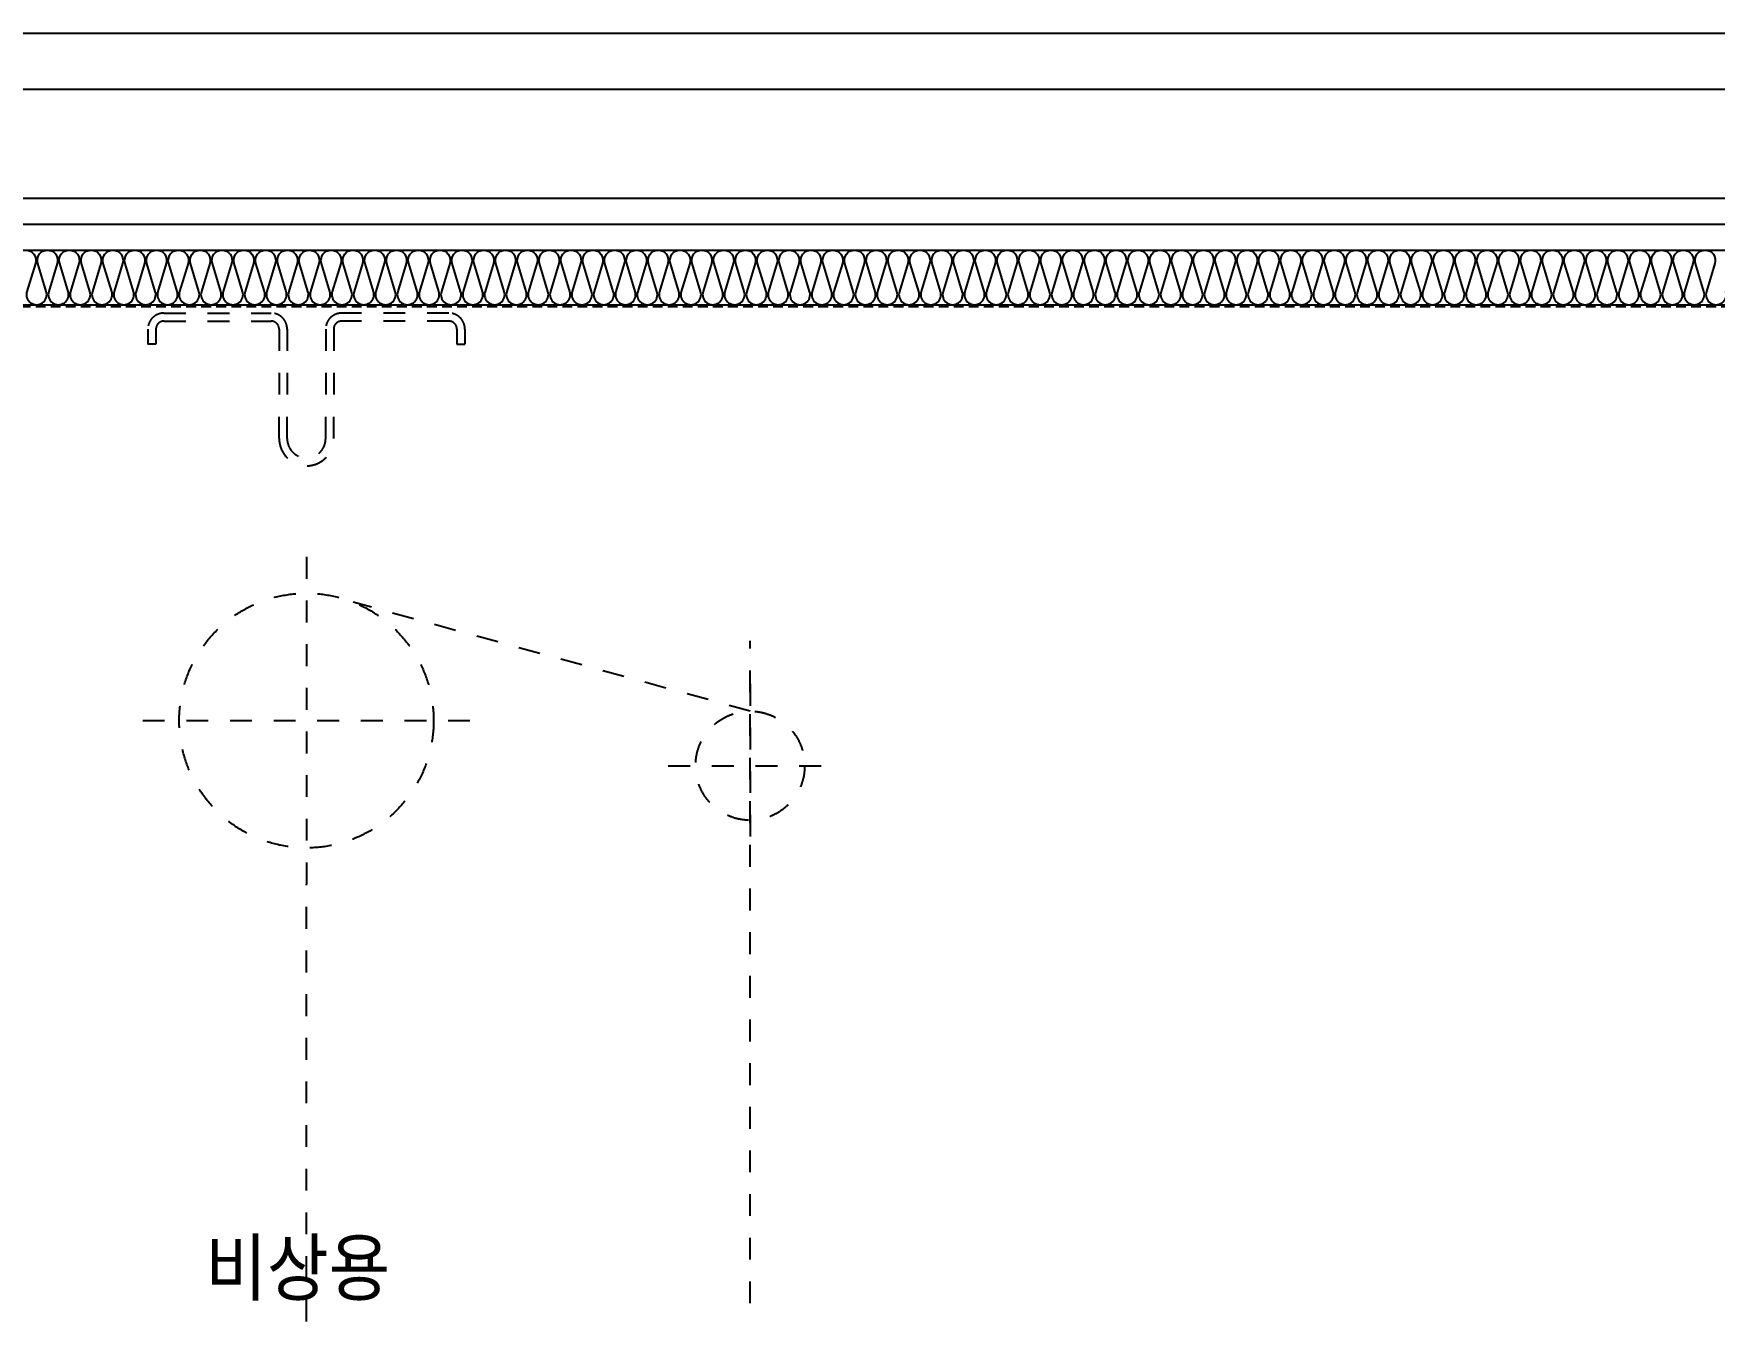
# Model space of a CAD drawing. Header units: millimetres. Extents: x -75040 to 92617, y -36837 to 48530.
# Drawn here: x 15450 to 20073, y 42732 to 46253 of the extents above; entities that cross this region are included whole.
import ezdxf
from ezdxf.enums import TextEntityAlignment as Align

# ---------------------------------------------------------------- set-up
doc = ezdxf.new("R2010")
doc.units = ezdxf.units.MM
doc.header["$LTSCALE"] = 60
doc.linetypes.add('HID', pattern=[2.3, 1.5, -0.8])
doc.linetypes.add('HIDDEN', pattern=[2, 1, -1])
for name, color, linetype in [('A-CORE-ELEV', 5, 'Continuous'), ('A-FIN', 6, 'Continuous'), ('A-FIN-8', 8, 'Continuous'), ('A-HAT-WIREMESH', 9, 'g_mesh'), ('A-WP', 1, 'HID'), ('INSUL', 8, 'Continuous'), ('ISL', 251, 'Continuous')]:
    doc.layers.add(name, color=color, linetype=linetype)
doc.layers.add('NOPLOT-TEXT', color=11, linetype='Continuous', plot=False)
doc.styles.add('Gdim', font='')
doc.styles.add('Gtx', font='')
doc.styles.get('Gdim').set_extended_font_data('Dotum')
doc.styles.get('Gtx').set_extended_font_data('Dotum')
doc.linetypes.add('g_mesh', pattern='A,10,-0.8,["X",Gdim,S=0.6,R=0,X=-0.15,Y=-0.3],-0.8', length=11.6)

msp = doc.modelspace()

# ---------------------------------------------------------------- linework, layer by layer
at = {"layer": 'A-CORE-ELEV', "color": 5, "linetype": 'HIDDEN'}
for p, q in [((15808.2, 45485, 0), (16103.2, 45485, 0)), ((15808.2, 45463, 0), (16103.2, 45463, 0)), ((16592.2, 45485, 0), (16297.2, 45485, 0)), ((16592.2, 45463, 0), (16297.2, 45463, 0)), ((15764.2, 45441, 0), (15764.2, 45400, 0)), ((15786.2, 45441, 0), (15786.2, 45400, 0)), ((16125.2, 45441, 0), (16125.2, 45215, 0)), ((16147.2, 45441, 0), (16147.2, 45215, 0)), ((16253.2, 45441, 0), (16253.2, 45215, 0)), ((16275.2, 45441, 0), (16275.2, 45215, 0)), ((16614.2, 45441, 0), (16614.2, 45400, 0)), ((16636.2, 45441, 0), (16636.2, 45400, 0)), ((15786.2, 45400, 0), (15764.2, 45400, 0)), ((16614.2, 45400, 0), (16636.2, 45400, 0)), ((16125.2, 45140, 0), (16125.2, 45215, 0)), ((16147.2, 45140, 0), (16147.2, 45215, 0)), ((16253.2, 45140, 0), (16253.2, 45215, 0)), ((16275.2, 45140, 0), (16275.2, 45215, 0))]:
    msp.add_line(p, q, dxfattribs=at)
at = {"layer": 'A-CORE-ELEV', "color": 4, "linetype": 'HIDDEN'}
for p, q in [((16200.2, 44814.6, 0), (16200.2, 43914.6, 0)), ((17420.8, 44390.6, 0), (16329, 44690)), ((17420.8, 13602.7), (17420.8, 44583.7, 0)), ((17420.8, 44465.6, 0), (17420.8, 44015.6, 0)), ((15750.2, 44364.6, 0), (16650.2, 44364.6, 0)), ((17195.8, 44240.6, 0), (17645.8, 44240.6, 0)), ((16200.2, 17392.4, 0), (16200.2, 43914.6, 0))]:
    msp.add_line(p, q, dxfattribs=at)
for centre, radius in [((16200.2, 44364.6, 0), 350), ((17420.8, 44240.6, 0), 150)]:
    msp.add_circle(centre, radius, dxfattribs=at)
at = {"layer": 'A-CORE-ELEV', "color": 5, "linetype": 'HIDDEN'}
for centre, radius, start, end in [((15808.2, 45441, 0), 44, 90, 180), ((15808.2, 45441, 0), 22, 90, 180), ((16103.2, 45441, 0), 44, 0, 90), ((16103.2, 45441, 0), 22, 0, 90), ((16297.2, 45441, 0), 44, 90, 180), ((16297.2, 45441, 0), 22, 90, 180), ((16592.2, 45441, 0), 44, 0, 90), ((16592.2, 45441, 0), 22, 0, 90), ((16200.2, 45140, 0), 75, 180, 0), ((16200.2, 45140, 0), 53, 180, 0)]:
    msp.add_arc(centre, radius, start, end, dxfattribs=at)
at = {"layer": 'A-FIN'}
msp.add_line((24392, 45800), (4118, 45800), dxfattribs=at)
at = {"layer": 'A-FIN-8'}
for p, q in [((3608, 45658), (24492, 45658)), ((3618.2, 45508), (24481.8, 45508))]:
    msp.add_line(p, q, dxfattribs=at)
at = {"layer": 'A-HAT-WIREMESH', "ltscale": 0.6}
msp.add_line((24392, 45729), (3950, 45729), dxfattribs=at)
at = {"layer": 'A-WP', "ltscale": 0.3}
msp.add_line((3615.1, 45503), (24484.9, 45503), dxfattribs=at)
at = {"layer": 'INSUL'}
for p, q in [((24250, 46253.3), (3578, 46253.3)), ((24392, 46100), (3600, 46100))]:
    msp.add_line(p, q, dxfattribs=at)
at = {"layer": 'ISL'}
msp.add_lwpolyline([(15428, 45658, -0.509267), (15454.5, 45621.6), (15431.5, 45544.4, 1.372593), (15484.5, 45544.4), (15461.5, 45621.6, -0.509267), (15488, 45658, -0.509267), (15514.5, 45621.6), (15491.5, 45544.4, 1.372593), (15544.5, 45544.4), (15521.5, 45621.6, -0.509267), (15548, 45658, -0.509267), (15574.5, 45621.6), (15551.5, 45544.4, 1.372593), (15604.5, 45544.4), (15581.5, 45621.6, -0.509267), (15608, 45658, -0.509267), (15634.5, 45621.6), (15611.5, 45544.4, 1.372593), (15664.5, 45544.4), (15641.5, 45621.6, -0.509267), (15668, 45658, -0.509267), (15694.5, 45621.6), (15671.5, 45544.4, 1.372593), (15724.5, 45544.4), (15701.5, 45621.6, -0.509267), (15728, 45658, -0.509267), (15754.5, 45621.6), (15731.5, 45544.4, 1.372593), (15784.5, 45544.4), (15761.5, 45621.6, -0.509267), (15788, 45658, -0.509267), (15814.5, 45621.6), (15791.5, 45544.4, 1.372593), (15844.5, 45544.4), (15821.5, 45621.6, -0.509267), (15848, 45658, -0.509267), (15874.5, 45621.6), (15851.5, 45544.4, 1.372593), (15904.5, 45544.4), (15881.5, 45621.6, -0.509267), (15908, 45658, -0.509267), (15934.5, 45621.6), (15911.5, 45544.4, 1.372593), (15964.5, 45544.4), (15941.5, 45621.6, -0.509267), (15968, 45658, -0.509267), (15994.5, 45621.6), (15971.5, 45544.4, 1.372593), (16024.5, 45544.4), (16001.5, 45621.6, -0.509267), (16028, 45658, -0.509267), (16054.5, 45621.6), (16031.5, 45544.4, 1.372593), (16084.5, 45544.4), (16061.5, 45621.6, -0.509267), (16088, 45658, -0.509267), (16114.5, 45621.6), (16091.5, 45544.4, 1.372593), (16144.5, 45544.4), (16121.5, 45621.6, -0.509267), (16148, 45658, -0.509267), (16174.5, 45621.6), (16151.5, 45544.4, 1.372593), (16204.5, 45544.4), (16181.5, 45621.6, -0.509267), (16208, 45658, -0.509267), (16234.5, 45621.6), (16211.5, 45544.4, 1.372593), (16264.5, 45544.4), (16241.5, 45621.6, -0.509267), (16268, 45658, -0.509267), (16294.5, 45621.6), (16271.5, 45544.4, 1.372593), (16324.5, 45544.4), (16301.5, 45621.6, -0.509267), (16328, 45658, -0.509267), (16354.5, 45621.6), (16331.5, 45544.4, 1.372593), (16384.5, 45544.4), (16361.5, 45621.6, -0.509267), (16388, 45658, -0.509267), (16414.5, 45621.6), (16391.5, 45544.4, 1.372593), (16444.5, 45544.4), (16421.5, 45621.6, -0.509267), (16448, 45658, -0.509267), (16474.5, 45621.6), (16451.5, 45544.4, 1.372593), (16504.5, 45544.4), (16481.5, 45621.6, -0.509267), (16508, 45658, -0.509267), (16534.5, 45621.6), (16511.5, 45544.4, 1.372593), (16564.5, 45544.4), (16541.5, 45621.6, -0.509267), (16568, 45658, -0.509267), (16594.5, 45621.6), (16571.5, 45544.4, 1.372593), (16624.5, 45544.4), (16601.5, 45621.6, -0.509267), (16628, 45658, -0.509267), (16654.5, 45621.6), (16631.5, 45544.4, 1.372593), (16684.5, 45544.4), (16661.5, 45621.6, -0.509267), (16688, 45658, -0.509267), (16714.5, 45621.6), (16691.5, 45544.4, 1.372593), (16744.5, 45544.4), (16721.5, 45621.6, -0.509267), (16748, 45658, -0.509267), (16774.5, 45621.6), (16751.5, 45544.4, 1.372593), (16804.5, 45544.4), (16781.5, 45621.6, -0.509267), (16808, 45658, -0.509267), (16834.5, 45621.6), (16811.5, 45544.4, 1.372593), (16864.5, 45544.4), (16841.5, 45621.6, -0.509267), (16868, 45658, -0.509267), (16894.5, 45621.6), (16871.5, 45544.4, 1.372593), (16924.5, 45544.4), (16901.5, 45621.6, -0.509267), (16928, 45658, -0.509267), (16954.5, 45621.6), (16931.5, 45544.4, 1.372593), (16984.5, 45544.4), (16961.5, 45621.6, -0.509267), (16988, 45658, -0.509267), (17014.5, 45621.6), (16991.5, 45544.4, 1.372593), (17044.5, 45544.4), (17021.5, 45621.6, -0.509267), (17048, 45658, -0.509267), (17074.5, 45621.6), (17051.5, 45544.4, 1.372593), (17104.5, 45544.4), (17081.5, 45621.6, -0.509267), (17108, 45658, -0.509267), (17134.5, 45621.6), (17111.5, 45544.4, 1.372593), (17164.5, 45544.4), (17141.5, 45621.6, -0.509267), (17168, 45658, -0.509267), (17194.5, 45621.6), (17171.5, 45544.4, 1.372593), (17224.5, 45544.4), (17201.5, 45621.6, -0.509267), (17228, 45658, -0.509267), (17254.5, 45621.6), (17231.5, 45544.4, 1.372593), (17284.5, 45544.4), (17261.5, 45621.6, -0.509267), (17288, 45658, -0.509267), (17314.5, 45621.6), (17291.5, 45544.4, 1.372593), (17344.5, 45544.4), (17321.5, 45621.6, -0.509267), (17348, 45658, -0.509267), (17374.5, 45621.6), (17351.5, 45544.4, 1.372593), (17404.5, 45544.4), (17381.5, 45621.6, -0.509267), (17408, 45658, -0.509267), (17434.5, 45621.6), (17411.5, 45544.4, 1.372593), (17464.5, 45544.4), (17441.5, 45621.6, -0.509267), (17468, 45658, -0.509267), (17494.5, 45621.6), (17471.5, 45544.4, 1.372593), (17524.5, 45544.4), (17501.5, 45621.6, -0.509267), (17528, 45658, -0.509267), (17554.5, 45621.6), (17531.5, 45544.4, 1.372593), (17584.5, 45544.4), (17561.5, 45621.6, -0.509267), (17588, 45658, -0.509267), (17614.5, 45621.6), (17591.5, 45544.4, 1.372593), (17644.5, 45544.4), (17621.5, 45621.6, -0.509267), (17648, 45658, -0.509267), (17674.5, 45621.6), (17651.5, 45544.4, 1.372593), (17704.5, 45544.4), (17681.5, 45621.6, -0.509267), (17708, 45658, -0.509267), (17734.5, 45621.6), (17711.5, 45544.4, 1.372593), (17764.5, 45544.4), (17741.5, 45621.6, -0.509267), (17768, 45658, -0.509267), (17794.5, 45621.6), (17771.5, 45544.4, 1.372593), (17824.5, 45544.4), (17801.5, 45621.6, -0.509267), (17828, 45658, -0.509267), (17854.5, 45621.6), (17831.5, 45544.4, 1.372593), (17884.5, 45544.4), (17861.5, 45621.6, -0.509267), (17888, 45658, -0.509267), (17914.5, 45621.6), (17891.5, 45544.4, 1.372593), (17944.5, 45544.4), (17921.5, 45621.6, -0.509267), (17948, 45658, -0.509267), (17974.5, 45621.6), (17951.5, 45544.4, 1.372593), (18004.5, 45544.4), (17981.5, 45621.6, -0.509267), (18008, 45658, -0.509267), (18034.5, 45621.6), (18011.5, 45544.4, 1.372593), (18064.5, 45544.4), (18041.5, 45621.6, -0.509267), (18068, 45658, -0.509267), (18094.5, 45621.6), (18071.5, 45544.4, 1.372593), (18124.5, 45544.4), (18101.5, 45621.6, -0.509267), (18128, 45658, -0.509267), (18154.5, 45621.6), (18131.5, 45544.4, 1.372593), (18184.5, 45544.4), (18161.5, 45621.6, -0.509267), (18188, 45658, -0.509267), (18214.5, 45621.6), (18191.5, 45544.4, 1.372593), (18244.5, 45544.4), (18221.5, 45621.6, -0.509267), (18248, 45658, -0.509267), (18274.5, 45621.6), (18251.5, 45544.4, 1.372593), (18304.5, 45544.4), (18281.5, 45621.6, -0.509267), (18308, 45658, -0.509267), (18334.5, 45621.6), (18311.5, 45544.4, 1.372593), (18364.5, 45544.4), (18341.5, 45621.6, -0.509267), (18368, 45658, -0.509267), (18394.5, 45621.6), (18371.5, 45544.4, 1.372593), (18424.5, 45544.4), (18401.5, 45621.6, -0.509267), (18428, 45658, -0.509267), (18454.5, 45621.6), (18431.5, 45544.4, 1.372593), (18484.5, 45544.4), (18461.5, 45621.6, -0.509267), (18488, 45658, -0.509267), (18514.5, 45621.6), (18491.5, 45544.4, 1.372593), (18544.5, 45544.4), (18521.5, 45621.6, -0.509267), (18548, 45658, -0.509267), (18574.5, 45621.6), (18551.5, 45544.4, 1.372593), (18604.5, 45544.4), (18581.5, 45621.6, -0.509267), (18608, 45658, -0.509267), (18634.5, 45621.6), (18611.5, 45544.4, 1.372593), (18664.5, 45544.4), (18641.5, 45621.6, -0.509267), (18668, 45658, -0.509267), (18694.5, 45621.6), (18671.5, 45544.4, 1.372593), (18724.5, 45544.4), (18701.5, 45621.6, -0.509267), (18728, 45658, -0.509267), (18754.5, 45621.6), (18731.5, 45544.4, 1.372593), (18784.5, 45544.4), (18761.5, 45621.6, -0.509267), (18788, 45658, -0.509267), (18814.5, 45621.6), (18791.5, 45544.4, 1.372593), (18844.5, 45544.4), (18821.5, 45621.6, -0.509267), (18848, 45658, -0.509267), (18874.5, 45621.6), (18851.5, 45544.4, 1.372593), (18904.5, 45544.4), (18881.5, 45621.6, -0.509267), (18908, 45658, -0.509267), (18934.5, 45621.6), (18911.5, 45544.4, 1.372593), (18964.5, 45544.4), (18941.5, 45621.6, -0.509267), (18968, 45658, -0.509267), (18994.5, 45621.6), (18971.5, 45544.4, 1.372593), (19024.5, 45544.4), (19001.5, 45621.6, -0.509267), (19028, 45658, -0.509267), (19054.5, 45621.6), (19031.5, 45544.4, 1.372593), (19084.5, 45544.4), (19061.5, 45621.6, -0.509267), (19088, 45658, -0.509267), (19114.5, 45621.6), (19091.5, 45544.4, 1.372593), (19144.5, 45544.4), (19121.5, 45621.6, -0.509267), (19148, 45658, -0.509267), (19174.5, 45621.6), (19151.5, 45544.4, 1.372593), (19204.5, 45544.4), (19181.5, 45621.6, -0.509267), (19208, 45658, -0.509267), (19234.5, 45621.6), (19211.5, 45544.4, 1.372593), (19264.5, 45544.4), (19241.5, 45621.6, -0.509267), (19268, 45658, -0.509267), (19294.5, 45621.6), (19271.5, 45544.4, 1.372593), (19324.5, 45544.4), (19301.5, 45621.6, -0.509267), (19328, 45658, -0.509267), (19354.5, 45621.6), (19331.5, 45544.4, 1.372593), (19384.5, 45544.4), (19361.5, 45621.6, -0.509267), (19388, 45658, -0.509267), (19414.5, 45621.6), (19391.5, 45544.4, 1.372593), (19444.5, 45544.4), (19421.5, 45621.6, -0.509267), (19448, 45658, -0.509267), (19474.5, 45621.6), (19451.5, 45544.4, 1.372593), (19504.5, 45544.4), (19481.5, 45621.6, -0.509267), (19508, 45658, -0.509267), (19534.5, 45621.6), (19511.5, 45544.4, 1.372593), (19564.5, 45544.4), (19541.5, 45621.6, -0.509267), (19568, 45658, -0.509267), (19594.5, 45621.6), (19571.5, 45544.4, 1.372593), (19624.5, 45544.4), (19601.5, 45621.6, -0.509267), (19628, 45658, -0.509267), (19654.5, 45621.6), (19631.5, 45544.4, 1.372593), (19684.5, 45544.4), (19661.5, 45621.6, -0.509267), (19688, 45658, -0.509267), (19714.5, 45621.6), (19691.5, 45544.4, 1.372593), (19744.5, 45544.4), (19721.5, 45621.6, -0.509267), (19748, 45658, -0.509267), (19774.5, 45621.6), (19751.5, 45544.4, 1.372593), (19804.5, 45544.4), (19781.5, 45621.6, -0.509267), (19808, 45658, -0.509267), (19834.5, 45621.6), (19811.5, 45544.4, 1.372593), (19864.5, 45544.4), (19841.5, 45621.6, -0.509267), (19868, 45658, -0.509267), (19894.5, 45621.6), (19871.5, 45544.4, 1.372593), (19924.5, 45544.4), (19901.5, 45621.6, -0.509267), (19928, 45658, -0.509267), (19954.5, 45621.6), (19931.5, 45544.4, 1.372593), (19984.5, 45544.4), (19961.5, 45621.6, -0.509267), (19988, 45658, -0.509267), (20014.5, 45621.6), (19991.5, 45544.4, 1.372593), (20044.5, 45544.4), (20021.5, 45621.6, -0.509267), (20048, 45658, -0.509267), (20074.5, 45621.6), (20051.5, 45544.4, 1.372593), (20104.5, 45544.4)], format="xyb", dxfattribs=at)

# ---------------------------------------------------------------- texts
at = {"layer": 'NOPLOT-TEXT', "style": 'Gtx', "width": 0.9}
msp.add_text('비상용', height=150, dxfattribs=at).set_placement((16176.4, 42860.6), align=Align.MIDDLE_CENTER)

doc.saveas('drawing.dxf')
